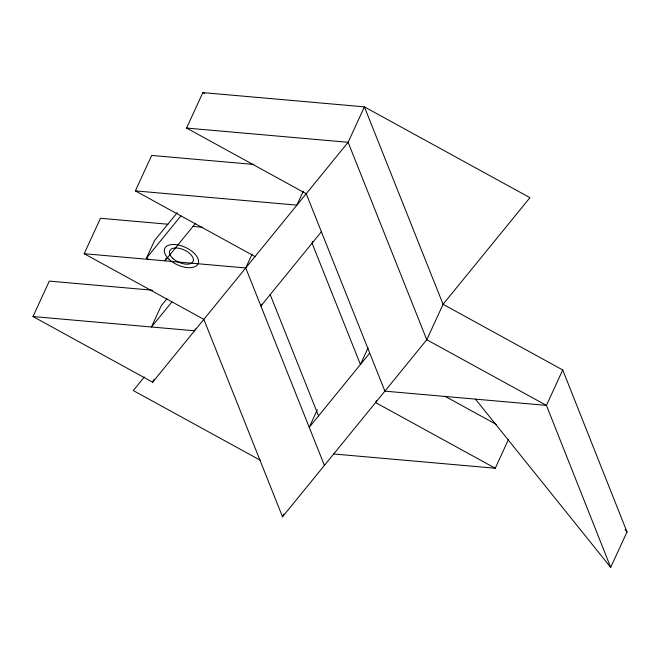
<?xml version="1.0" encoding="UTF-8"?>
<svg xmlns="http://www.w3.org/2000/svg" width="660" height="660" viewBox="0 0 660 660"><rect width="100%" height="100%" fill="white"/><g stroke="black" fill="none" stroke-linecap="round" stroke-linejoin="round"><path stroke-width="0.99" d="M442.695 304.763L529.939 197.678L364.402 106.854L348.109 142.296L152.658 382.198L33 316.544L49.302 281.111L152.567 290.218M443.074 304.301L562.732 369.963L627 531.952L610.698 567.394L546.439 405.397L384.895 391.149L306.224 193.702L186.565 128.048L202.859 92.606L364.402 106.854L443.074 304.301L426.772 339.743L282.521 516.813L203.849 319.366L84.191 253.712L100.485 218.278L167.97 224.227M255.04 256.534L135.374 190.88L151.676 155.438L253.918 164.456M148.517 259.388L146.413 258.233L154.564 240.512L177.358 212.536M166.246 258.035L164.959 260.832L195.203 223.707M152.658 382.198L153.937 379.426M195.393 328.944L194.543 330.792L33 316.544M324.398 465.407L245.734 267.96L252.112 254.092M303.295 191.26L296.917 205.128L135.374 190.88M261.748 304.169L260.898 306.017L321.387 231.767M312.931 241.337L312.081 243.185L360.426 364.51L368.074 347.87M317.311 409.777L309.235 427.342L369.732 353.084M282.521 516.813L283.808 514.016M376.439 400.727L375.589 402.575L495.247 468.229L508.546 439.321M562.732 369.963L546.439 405.397L426.772 339.743L348.109 142.296L186.565 128.048M146.413 258.233L180.923 215.87M167.005 298.658L161.246 305.728L151.462 326.989L171.938 301.859M144.35 376.967L133.287 390.555L260.131 460.152M192.505 226.388L202.727 227.296M84.191 253.712L245.734 267.96M333.704 453.981L495.247 468.229M202.859 92.606L204.666 93.596M444.972 396.264L496.254 424.396M625.069 529.551L627 531.952M475.439 399.135L610.698 567.394M270.204 294.599L318.541 415.924M169.084 259.322A18.315 9.595 24.7 0 0 197.868 264.124A18.315 9.595 24.7 0 0 177.309 244.827A18.315 9.595 24.7 0 0 169.084 259.322M172.788 258.357A12.82 6.716 24.7 0 0 192.935 261.715A12.82 6.716 24.7 0 0 178.538 248.201A12.82 6.716 24.7 0 0 172.788 258.357"/></g></svg>
